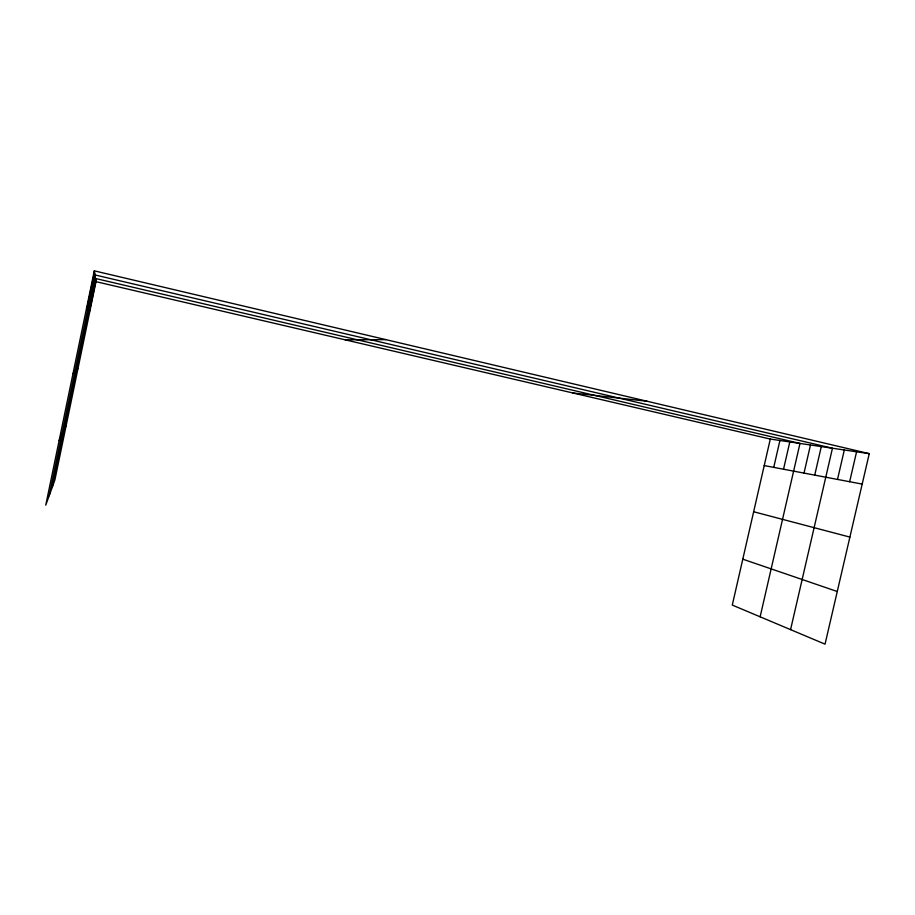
<?xml version="1.0" encoding="UTF-8"?>
<svg xmlns="http://www.w3.org/2000/svg" width="915" height="915" viewBox="0 0 915 915"><rect width="100%" height="100%" fill="white"/><g stroke="black" fill="none" stroke-linecap="round" stroke-linejoin="round"><path stroke-width="1.37" d="M94.291 270.84L45.75 505.172L54.877 480.009L95.995 281.66L94.291 270.84L869.25 453.657L825.044 644.16L732.286 605.078L770.293 439.063L869.25 453.657M86.902 308.984L94.52 272.27M87.268 309.625L94.725 273.631M49.204 495.656L94.931 274.935L832.456 448.236L790.571 629.634M87.954 310.803L95.126 276.158M88.263 311.352L95.32 277.337M52.189 487.421L95.492 278.48L799.985 443.443L760.136 616.813M88.869 312.392L95.663 279.578M89.155 312.884L95.835 280.631M773.747 467.371L779.912 440.481M783.537 469.223L789.805 441.945M804.011 473.101L810.484 444.987M814.727 475.125L821.304 446.589M837.511 479.426L844.328 449.986M849.646 481.725L856.577 451.793M59.155 440.481L66.246 425.201M73.017 373.549L77.992 368.539M345.195 339.831L385.89 339.637M572.927 392.993L646.996 401.228M764.231 465.575L862.182 484.092M95.995 281.66L770.293 439.063M753.651 511.748L849.886 537.094M742.797 559.179L837.259 591.513M86.525 308.332L89.43 313.353"/></g></svg>
